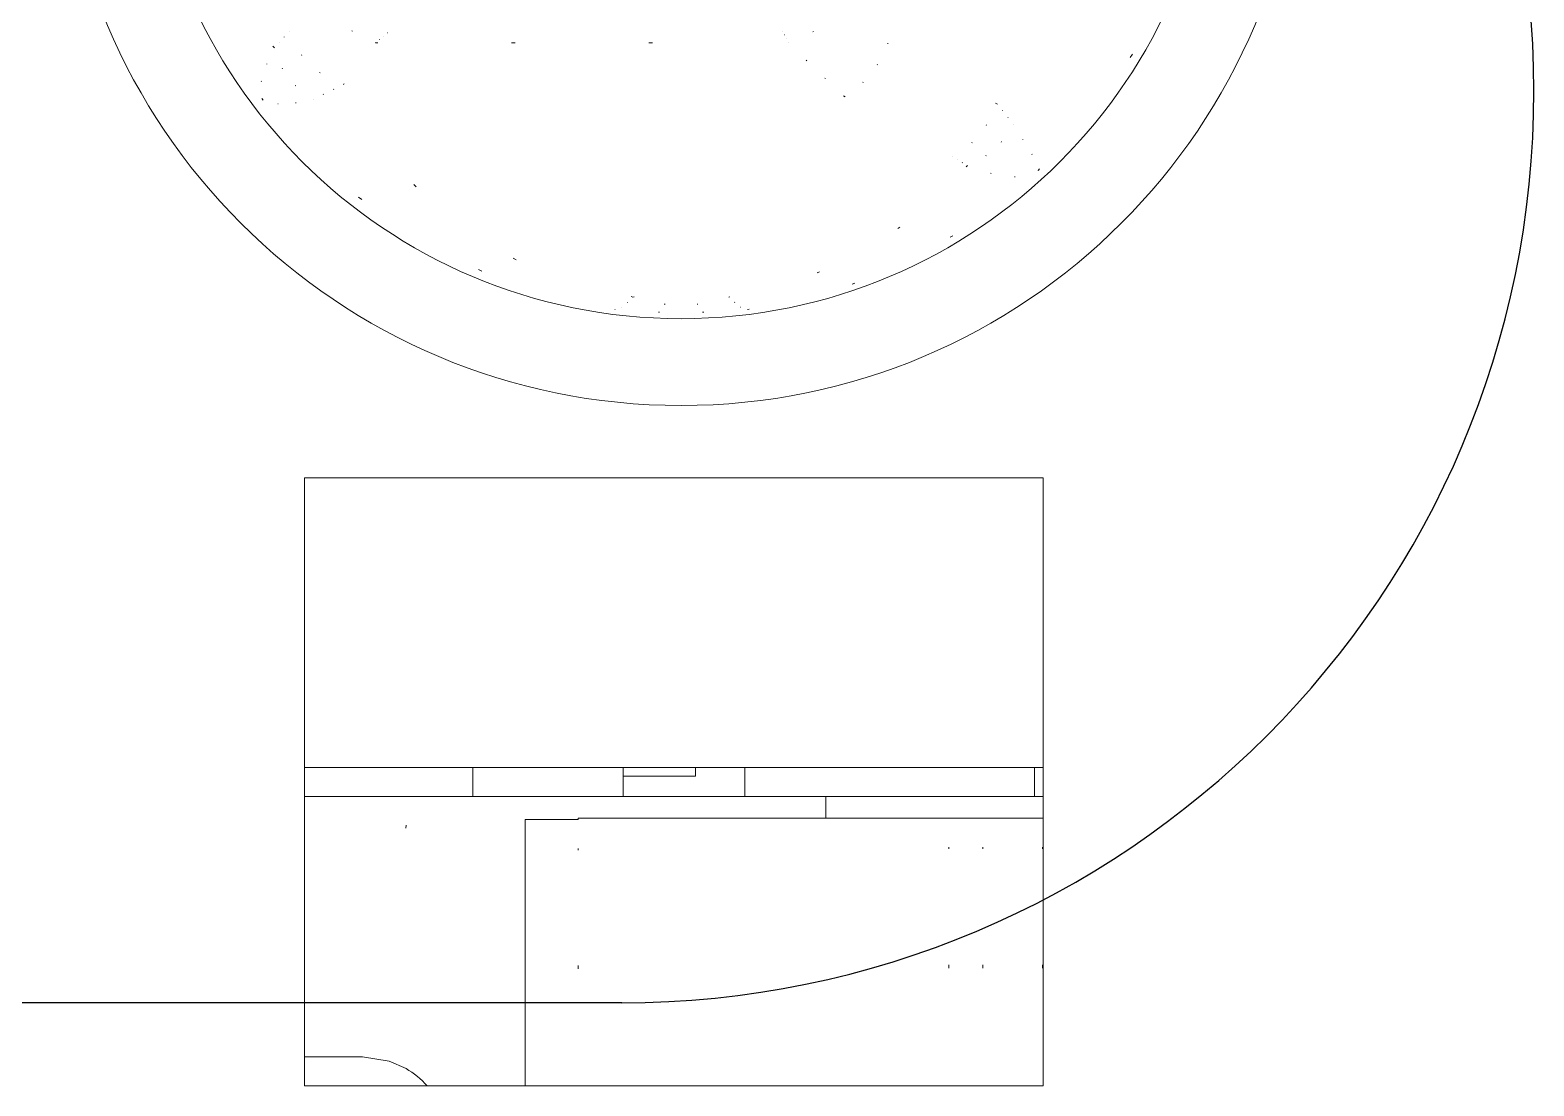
# Model space of a CAD drawing. Header units: inches. Extents: x 17 to 3130, y 15 to 659.
# Drawn here: x 1924.12 to 1929.31, y 233.11 to 236.76 of the extents above; entities that cross this region are included whole.
import ezdxf

# ---------------------------------------------------------------- set-up
doc = ezdxf.new("R2010")
doc.units = ezdxf.units.IN
doc.header["$MEASUREMENT"] = 0
doc.layers.add('Ebene 1', color=7, linetype='Continuous')

msp = doc.modelspace()

# ---------------------------------------------------------------- linework, layer by layer
at = {"color": 7, "linetype": 'Continuous', "lineweight": 25}
msp.add_line((1926.16321, 233.39604), (1907.46321, 233.39604), dxfattribs=at)
msp.add_arc((1926.16321, 236.54604), 3.15, 270, 90, dxfattribs=at)
at = {"layer": 'Ebene 1', "lineweight": 9}
for points in [[(1926.36809, 239.75921), (1925.18069, 239.75911), (1924.21809, 238.79661), (1924.21809, 237.60921), (1924.21809, 237.60921), (1924.21809, 236.42171), (1925.18069, 235.45921), (1926.36809, 235.45921), (1926.36809, 235.45921), (1927.55549, 235.45921), (1928.51809, 236.42171), (1928.51809, 237.60921), (1928.51809, 237.60921), (1928.51809, 238.79651), (1927.55549, 239.75911), (1926.36809, 239.75921)], [(1926.36809, 239.45921), (1925.34639, 239.45921), (1924.51799, 238.63091), (1924.51799, 237.60921), (1924.51799, 237.60921), (1924.51799, 236.58741), (1925.34639, 235.75921), (1926.36809, 235.75921), (1926.36809, 235.75921), (1927.38979, 235.75921), (1928.21799, 236.58741), (1928.21809, 237.60921), (1928.21809, 237.60921), (1928.21809, 238.63101), (1927.38979, 239.45921), (1926.36809, 239.45921)]]:
    msp.add_open_spline(points, degree=3, knots=[0, 0, 0, 0, 0.25, 0.25, 0.25, 0.25, 0.5, 0.5, 0.5, 0.5, 0.75, 0.75, 0.75, 0.75, 1, 1, 1, 1], dxfattribs=at)
at = {"layer": 'Ebene 1', "color": 3, "lineweight": 9}
for points in [[(1924.98049, 236.71411), (1924.98049, 236.71411), (1924.97999, 236.71371), (1924.97999, 236.71371)], [(1924.99769, 236.73221), (1924.99769, 236.73221), (1924.99719, 236.73181), (1924.99719, 236.73181)], [(1925.01469, 236.75011), (1925.01469, 236.75011), (1925.01449, 236.74981), (1925.01449, 236.74981)], [(1925.23069, 236.75331), (1925.23069, 236.75331), (1925.23069, 236.75331), (1925.23069, 236.75331)], [(1925.23299, 236.75221), (1925.23299, 236.75221), (1925.23069, 236.75331), (1925.23069, 236.75331)], [(1925.31289, 236.71281), (1925.31289, 236.71281), (1925.31289, 236.71281), (1925.31289, 236.71281)], [(1925.31389, 236.71221), (1925.31389, 236.71221), (1925.31289, 236.71281), (1925.31289, 236.71281)], [(1925.31389, 236.71221), (1925.31389, 236.71221), (1925.31389, 236.71221), (1925.31389, 236.71221)], [(1925.31389, 236.71221), (1925.31389, 236.71221), (1925.32039, 236.71221), (1925.32039, 236.71221)], [(1925.32539, 236.72361), (1925.32539, 236.72361), (1925.32539, 236.72361), (1925.32539, 236.72361)], [(1925.32639, 236.72301), (1925.32639, 236.72301), (1925.32539, 236.72361), (1925.32539, 236.72361)], [(1925.32639, 236.72301), (1925.32639, 236.72301), (1925.32669, 236.72321), (1925.32669, 236.72321)], [(1925.34049, 236.73461), (1925.34049, 236.73461), (1925.34079, 236.73481), (1925.34079, 236.73481)], [(1925.35459, 236.74621), (1925.35459, 236.74621), (1925.35499, 236.74651), (1925.35499, 236.74651)], [(1925.78189, 236.71221), (1925.78189, 236.71221), (1925.78189, 236.71221), (1925.78189, 236.71221)], [(1925.78189, 236.71221), (1925.78189, 236.71221), (1925.79479, 236.71221), (1925.79479, 236.71221)], [(1926.25649, 236.71221), (1926.25649, 236.71221), (1926.25649, 236.71221), (1926.25649, 236.71221)], [(1926.25649, 236.71221), (1926.25649, 236.71221), (1926.26929, 236.71221), (1926.26929, 236.71221)], [(1926.71799, 236.75281), (1926.71799, 236.75281), (1926.71799, 236.75281), (1926.71799, 236.75281)], [(1926.71799, 236.75281), (1926.71799, 236.75281), (1926.71829, 236.75261), (1926.71829, 236.75261)], [(1926.72449, 236.73951), (1926.72449, 236.73951), (1926.72449, 236.73951), (1926.72449, 236.73951)], [(1926.72449, 236.73951), (1926.72449, 236.73951), (1926.72469, 236.73921), (1926.72469, 236.73921)], [(1926.73089, 236.72601), (1926.73089, 236.72601), (1926.73089, 236.72601), (1926.73089, 236.72601)], [(1926.73089, 236.72601), (1926.73089, 236.72601), (1926.73109, 236.72561), (1926.73109, 236.72561)], [(1926.73729, 236.71221), (1926.73729, 236.71221), (1926.73729, 236.71221), (1926.73729, 236.71221)], [(1926.73729, 236.71221), (1926.73729, 236.71221), (1926.73819, 236.71141), (1926.73819, 236.71141)], [(1926.82489, 236.75071), (1926.82489, 236.75071), (1926.82249, 236.74981), (1926.82249, 236.74981)], [(1924.95829, 236.70101), (1924.95829, 236.70101), (1924.95829, 236.70101), (1924.95829, 236.70101)], [(1924.96289, 236.69581), (1924.96289, 236.69581), (1924.95829, 236.70101), (1924.95829, 236.70101)], [(1924.96289, 236.69581), (1924.96289, 236.69581), (1924.96269, 236.69501), (1924.96269, 236.69501)], [(1924.96289, 236.69581), (1924.96289, 236.69581), (1924.96289, 236.69581), (1924.96289, 236.69581)], [(1924.96289, 236.69581), (1924.96289, 236.69581), (1924.96339, 236.69481), (1924.96339, 236.69481)], [(1925.05709, 236.67041), (1925.05709, 236.67041), (1925.05709, 236.67041), (1925.05709, 236.67041)], [(1925.05819, 236.66811), (1925.05819, 236.66811), (1925.05709, 236.67041), (1925.05709, 236.67041)], [(1927.08189, 236.71041), (1927.08189, 236.71041), (1927.08189, 236.71041), (1927.08189, 236.71041)], [(1927.08249, 236.70961), (1927.08249, 236.70961), (1927.08189, 236.71041), (1927.08189, 236.71041)], [(1927.08249, 236.70961), (1927.08249, 236.70961), (1927.08199, 236.70861), (1927.08199, 236.70861)], [(1927.91919, 236.66151), (1927.91919, 236.66151), (1927.92689, 236.67311), (1927.92689, 236.67311)], [(1924.93749, 236.63991), (1924.93749, 236.63991), (1924.93699, 236.63821), (1924.93699, 236.63821)], [(1924.99089, 236.62441), (1924.99089, 236.62441), (1924.99089, 236.62441), (1924.99089, 236.62441)], [(1924.99089, 236.62441), (1924.99089, 236.62441), (1924.99159, 236.62251), (1924.99159, 236.62251)], [(1925.11959, 236.60991), (1925.11959, 236.60991), (1925.11959, 236.60991), (1925.11959, 236.60991)], [(1925.12189, 236.60871), (1925.12189, 236.60871), (1925.11959, 236.60991), (1925.11959, 236.60991)], [(1926.80049, 236.65181), (1926.80049, 236.65181), (1926.80049, 236.65181), (1926.80049, 236.65181)], [(1926.80049, 236.65181), (1926.80049, 236.65181), (1926.80219, 236.65011), (1926.80219, 236.65011)], [(1927.04639, 236.63771), (1927.04639, 236.63771), (1927.04539, 236.63571), (1927.04539, 236.63571)], [(1924.91889, 236.58001), (1924.91889, 236.58001), (1924.91839, 236.57841), (1924.91839, 236.57841)], [(1925.03539, 236.56441), (1925.03539, 236.56441), (1925.03539, 236.56441), (1925.03539, 236.56441)], [(1925.03539, 236.56441), (1925.03539, 236.56441), (1925.03709, 236.56301), (1925.03709, 236.56301)], [(1925.20169, 236.56941), (1925.20169, 236.56941), (1925.20169, 236.56941), (1925.20169, 236.56941)], [(1925.20279, 236.56881), (1925.20279, 236.56881), (1925.20169, 236.56941), (1925.20169, 236.56941)], [(1925.20279, 236.56881), (1925.20279, 236.56881), (1925.20229, 236.56861), (1925.20229, 236.56861)], [(1925.20279, 236.56881), (1925.20279, 236.56881), (1925.20429, 236.57081), (1925.20429, 236.57081)], [(1926.86459, 236.59051), (1926.86459, 236.59051), (1926.86459, 236.59051), (1926.86459, 236.59051)], [(1926.86459, 236.59051), (1926.86459, 236.59051), (1926.86629, 236.58881), (1926.86629, 236.58881)], [(1926.99699, 236.57581), (1926.99699, 236.57581), (1926.99519, 236.57461), (1926.99519, 236.57461)], [(1924.91999, 236.51921), (1924.91999, 236.51921), (1924.91999, 236.51921), (1924.91999, 236.51921)], [(1924.91999, 236.51921), (1924.91999, 236.51921), (1924.92439, 236.51421), (1924.92439, 236.51421)], [(1925.03849, 236.50521), (1925.03849, 236.50521), (1925.03679, 236.50521), (1925.03679, 236.50521)], [(1925.09789, 236.51641), (1925.09789, 236.51641), (1925.09709, 236.51621), (1925.09709, 236.51621)], [(1925.13339, 236.53421), (1925.13339, 236.53421), (1925.13239, 236.53361), (1925.13239, 236.53361)], [(1925.16839, 236.55161), (1925.16839, 236.55161), (1925.16739, 236.55111), (1925.16739, 236.55111)], [(1926.92949, 236.52841), (1926.92949, 236.52841), (1926.92949, 236.52841), (1926.92949, 236.52841)], [(1926.92949, 236.52841), (1926.92949, 236.52841), (1926.93459, 236.52551), (1926.93459, 236.52551)], [(1924.97699, 236.50181), (1924.97699, 236.50181), (1924.97529, 236.50171), (1924.97529, 236.50171)], [(1927.45409, 236.50381), (1927.45409, 236.50381), (1927.45409, 236.50381), (1927.45409, 236.50381)], [(1927.45919, 236.50101), (1927.45919, 236.50101), (1927.45409, 236.50381), (1927.45409, 236.50381)], [(1927.45919, 236.50101), (1927.45919, 236.50101), (1927.45869, 236.49991), (1927.45869, 236.49991)], [(1927.47789, 236.47781), (1927.47789, 236.47781), (1927.47789, 236.47781), (1927.47789, 236.47781)], [(1927.47829, 236.47701), (1927.47829, 236.47701), (1927.47789, 236.47781), (1927.47789, 236.47781)], [(1927.49679, 236.45421), (1927.49679, 236.45421), (1927.49679, 236.45421), (1927.49679, 236.45421)], [(1927.49739, 236.45361), (1927.49739, 236.45361), (1927.49679, 236.45421), (1927.49679, 236.45421)], [(1927.42309, 236.42911), (1927.42309, 236.42911), (1927.42209, 236.42701), (1927.42209, 236.42701)], [(1927.51589, 236.43081), (1927.51589, 236.43081), (1927.51589, 236.43081), (1927.51589, 236.43081)], [(1927.51609, 236.43061), (1927.51609, 236.43061), (1927.51589, 236.43081), (1927.51589, 236.43081)], [(1927.37369, 236.36721), (1927.37369, 236.36721), (1927.37179, 236.36601), (1927.37179, 236.36601)], [(1927.47319, 236.36941), (1927.47319, 236.36941), (1927.47439, 236.37101), (1927.47439, 236.37101)], [(1927.54779, 236.37961), (1927.54779, 236.37961), (1927.54779, 236.37961), (1927.54779, 236.37961)], [(1927.54869, 236.37831), (1927.54869, 236.37831), (1927.54779, 236.37961), (1927.54779, 236.37961)], [(1927.30609, 236.31961), (1927.30609, 236.31961), (1927.30609, 236.31961), (1927.30609, 236.31961)], [(1927.30609, 236.31961), (1927.30609, 236.31961), (1927.30639, 236.31951), (1927.30639, 236.31951)], [(1927.32249, 236.30901), (1927.32249, 236.30901), (1927.32249, 236.30901), (1927.32249, 236.30901)], [(1927.32249, 236.30901), (1927.32249, 236.30901), (1927.32299, 236.30871), (1927.32299, 236.30871)], [(1927.33909, 236.29831), (1927.33909, 236.29831), (1927.33909, 236.29831), (1927.33909, 236.29831)], [(1927.33909, 236.29831), (1927.33909, 236.29831), (1927.33959, 236.29801), (1927.33959, 236.29801)], [(1927.41999, 236.32141), (1927.41999, 236.32141), (1927.42179, 236.32241), (1927.42179, 236.32241)], [(1927.57929, 236.32781), (1927.57929, 236.32781), (1927.57929, 236.32781), (1927.57929, 236.32781)], [(1927.58009, 236.32641), (1927.58009, 236.32641), (1927.57929, 236.32781), (1927.57929, 236.32781)], [(1927.35589, 236.28731), (1927.35589, 236.28731), (1927.35269, 236.28421), (1927.35269, 236.28421)], [(1927.35589, 236.28731), (1927.35589, 236.28731), (1927.35679, 236.28781), (1927.35679, 236.28781)], [(1927.35589, 236.28731), (1927.35589, 236.28731), (1927.35589, 236.28731), (1927.35589, 236.28731)], [(1927.35589, 236.28731), (1927.35589, 236.28731), (1927.35699, 236.28701), (1927.35699, 236.28701)], [(1927.43619, 236.26161), (1927.43619, 236.26161), (1927.43619, 236.26161), (1927.43619, 236.26161)], [(1927.43619, 236.26161), (1927.43619, 236.26161), (1927.43849, 236.26091), (1927.43849, 236.26091)], [(1927.51959, 236.24861), (1927.51959, 236.24861), (1927.52189, 236.24871), (1927.52189, 236.24871)], [(1927.60089, 236.27141), (1927.60089, 236.27141), (1927.60569, 236.27651), (1927.60569, 236.27651)], [(1927.60089, 236.27141), (1927.60089, 236.27141), (1927.60129, 236.27221), (1927.60129, 236.27221)], [(1925.44569, 236.22301), (1925.44569, 236.22301), (1925.44569, 236.22301), (1925.44569, 236.22301)], [(1925.45349, 236.21421), (1925.45349, 236.21421), (1925.44569, 236.22301), (1925.44569, 236.22301)], [(1925.25459, 236.17901), (1925.25459, 236.17901), (1925.25459, 236.17901), (1925.25459, 236.17901)], [(1925.25459, 236.17901), (1925.25459, 236.17901), (1925.26499, 236.17091), (1925.26499, 236.17091)], [(1927.12389, 236.07541), (1927.12389, 236.07541), (1927.11679, 236.07061), (1927.11679, 236.07061)], [(1927.29769, 236.04041), (1927.29769, 236.04041), (1927.30649, 236.04541), (1927.30649, 236.04541)], [(1925.78819, 235.96801), (1925.78819, 235.96801), (1925.78819, 235.96801), (1925.78819, 235.96801)], [(1925.79889, 235.96301), (1925.79889, 235.96301), (1925.78819, 235.96801), (1925.78819, 235.96801)], [(1925.66829, 235.92951), (1925.66829, 235.92951), (1925.66829, 235.92951), (1925.66829, 235.92951)], [(1925.66829, 235.92951), (1925.66829, 235.92951), (1925.68019, 235.92381), (1925.68019, 235.92381)], [(1926.84579, 235.92101), (1926.84579, 235.92101), (1926.83789, 235.91761), (1926.83789, 235.91761)], [(1926.95849, 235.87841), (1926.95849, 235.87841), (1926.96799, 235.88231), (1926.96799, 235.88231)], [(1926.19559, 235.83541), (1926.19559, 235.83541), (1926.19559, 235.83541), (1926.19559, 235.83541)], [(1926.20119, 235.83401), (1926.20119, 235.83401), (1926.19559, 235.83541), (1926.19559, 235.83541)], [(1926.20119, 235.83401), (1926.20119, 235.83401), (1926.20099, 235.83381), (1926.20099, 235.83381)], [(1926.20119, 235.83401), (1926.20119, 235.83401), (1926.20579, 235.83411), (1926.20579, 235.83411)], [(1926.20119, 235.83401), (1926.20119, 235.83401), (1926.20119, 235.83401), (1926.20119, 235.83401)], [(1926.53489, 235.83411), (1926.53489, 235.83411), (1926.53349, 235.83381), (1926.53349, 235.83381)], [(1926.53489, 235.83411), (1926.53489, 235.83411), (1926.53489, 235.83411), (1926.53489, 235.83411)], [(1926.53489, 235.83411), (1926.53489, 235.83411), (1926.53519, 235.83381), (1926.53519, 235.83381)], [(1926.13869, 235.79121), (1926.13869, 235.79121), (1926.13869, 235.79121), (1926.13869, 235.79121)], [(1926.13869, 235.79121), (1926.13869, 235.79121), (1926.14069, 235.79121), (1926.14069, 235.79121)], [(1926.16369, 235.79941), (1926.16369, 235.79941), (1926.16299, 235.79921), (1926.16299, 235.79921)], [(1926.18339, 235.81571), (1926.18339, 235.81571), (1926.18279, 235.81521), (1926.18279, 235.81521)], [(1926.28949, 235.78151), (1926.28949, 235.78151), (1926.28949, 235.78151), (1926.28949, 235.78151)], [(1926.28949, 235.78151), (1926.28949, 235.78151), (1926.29379, 235.78121), (1926.29379, 235.78121)], [(1926.30999, 235.80901), (1926.30999, 235.80901), (1926.30999, 235.80901), (1926.30999, 235.80901)], [(1926.31309, 235.80881), (1926.31309, 235.80881), (1926.30999, 235.80901), (1926.30999, 235.80901)], [(1926.42609, 235.80941), (1926.42609, 235.80941), (1926.42309, 235.80901), (1926.42309, 235.80901)], [(1926.44249, 235.78121), (1926.44249, 235.78121), (1926.44669, 235.78141), (1926.44669, 235.78141)], [(1926.55279, 235.81571), (1926.55279, 235.81571), (1926.55279, 235.81571), (1926.55279, 235.81571)], [(1926.55279, 235.81571), (1926.55279, 235.81571), (1926.55349, 235.81521), (1926.55349, 235.81521)], [(1926.57249, 235.79941), (1926.57249, 235.79941), (1926.57249, 235.79941), (1926.57249, 235.79941)], [(1926.57249, 235.79941), (1926.57249, 235.79941), (1926.57309, 235.79921), (1926.57309, 235.79921)], [(1926.59759, 235.79121), (1926.59759, 235.79121), (1926.60259, 235.79241), (1926.60259, 235.79241)], [(1925.41809, 234.00921), (1925.41809, 234.00921), (1925.41799, 233.99901), (1925.41799, 233.99901)], [(1925.41809, 234.00921), (1925.41809, 234.00921), (1925.41809, 234.00921), (1925.41809, 234.00921)], [(1926.01259, 233.92921), (1926.01259, 233.92921), (1926.01259, 233.92921), (1926.01259, 233.92921)], [(1926.01259, 233.92921), (1926.01259, 233.92921), (1926.01259, 233.92361), (1926.01259, 233.92361)], [(1927.29269, 233.93401), (1927.29269, 233.93401), (1927.29269, 233.93401), (1927.29269, 233.93401)], [(1927.29269, 233.93401), (1927.29269, 233.93401), (1927.29269, 233.92841), (1927.29269, 233.92841)], [(1927.40999, 233.93421), (1927.40999, 233.93421), (1927.40999, 233.93421), (1927.40999, 233.93421)], [(1927.40999, 233.93421), (1927.40999, 233.93421), (1927.40999, 233.92851), (1927.40999, 233.92851)], [(1927.61579, 233.93401), (1927.61579, 233.93401), (1927.61579, 233.93401), (1927.61579, 233.93401)], [(1927.61579, 233.93401), (1927.61579, 233.93401), (1927.61579, 233.92851), (1927.61579, 233.92851)], [(1926.01259, 233.52481), (1926.01259, 233.52481), (1926.01259, 233.52481), (1926.01259, 233.52481)], [(1926.01259, 233.52481), (1926.01259, 233.52481), (1926.01259, 233.51341), (1926.01259, 233.51341)], [(1927.29269, 233.52721), (1927.29269, 233.52721), (1927.29269, 233.52721), (1927.29269, 233.52721)], [(1927.29269, 233.52721), (1927.29269, 233.52721), (1927.29269, 233.51601), (1927.29269, 233.51601)], [(1927.40999, 233.52711), (1927.40999, 233.52711), (1927.40999, 233.52711), (1927.40999, 233.52711)], [(1927.40999, 233.52711), (1927.40999, 233.52711), (1927.40999, 233.51601), (1927.40999, 233.51601)], [(1927.61579, 233.52721), (1927.61579, 233.52721), (1927.61579, 233.52721), (1927.61579, 233.52721)], [(1927.61579, 233.52721), (1927.61579, 233.52721), (1927.61579, 233.51601), (1927.61579, 233.51601)]]:
    msp.add_open_spline(points, degree=3, dxfattribs=at)
at = {"layer": 'Ebene 1', "lineweight": 9}
for points in [[(1925.06809, 235.20911), (1925.06809, 235.20911), (1925.06809, 235.20911), (1925.06809, 235.20911)], [(1925.06809, 233.10911), (1925.06809, 233.10911), (1925.06809, 235.20911), (1925.06809, 235.20911)], [(1925.06809, 235.20911), (1925.06809, 235.20911), (1925.06809, 235.20911), (1925.06809, 235.20911)], [(1927.61799, 235.20911), (1927.61799, 235.20911), (1925.06809, 235.20911), (1925.06809, 235.20911)], [(1927.61799, 235.20911), (1927.61799, 235.20911), (1927.61799, 235.20911), (1927.61799, 235.20911)], [(1927.61809, 233.10901), (1927.61809, 233.10901), (1927.61799, 235.20911), (1927.61799, 235.20911)], [(1925.06809, 234.20921), (1925.06809, 234.20921), (1925.06809, 234.20921), (1925.06809, 234.20921)], [(1927.61809, 234.20911), (1927.61809, 234.20911), (1925.06809, 234.20921), (1925.06809, 234.20921)], [(1925.64839, 234.20911), (1925.64839, 234.20911), (1925.64839, 234.20911), (1925.64839, 234.20911)], [(1925.64849, 234.10911), (1925.64849, 234.10911), (1925.64839, 234.20911), (1925.64839, 234.20911)], [(1926.16809, 234.20911), (1926.16809, 234.20911), (1926.16809, 234.20911), (1926.16809, 234.20911)], [(1926.16809, 234.20911), (1926.16809, 234.20911), (1926.16809, 234.10911), (1926.16809, 234.10911)], [(1926.41809, 234.17911), (1926.41809, 234.17911), (1926.16809, 234.17901), (1926.16809, 234.17901)], [(1926.16809, 234.17901), (1926.16809, 234.17901), (1926.16809, 234.17901), (1926.16809, 234.17901)], [(1926.41809, 234.20911), (1926.41809, 234.20911), (1926.41809, 234.20911), (1926.41809, 234.20911)], [(1926.41809, 234.17911), (1926.41809, 234.17911), (1926.41809, 234.20911), (1926.41809, 234.20911)], [(1925.06809, 233.10911), (1925.06809, 233.10911), (1925.06809, 233.10911), (1925.06809, 233.10911)], [(1927.61809, 233.10901), (1927.61809, 233.10901), (1925.06809, 233.10911), (1925.06809, 233.10911)]]:
    msp.add_open_spline(points, degree=3, dxfattribs=at)
at = {"layer": 'Ebene 1', "color": 95, "lineweight": 9}
for points in [[(1926.58809, 234.20911), (1926.58809, 234.20911), (1926.58809, 234.20911), (1926.58809, 234.20911)], [(1926.58809, 234.10921), (1926.58809, 234.10921), (1926.58809, 234.20911), (1926.58809, 234.20911)], [(1927.58809, 234.20921), (1927.58809, 234.20921), (1927.58809, 234.20921), (1927.58809, 234.20921)], [(1927.58809, 234.10921), (1927.58809, 234.10921), (1927.58809, 234.20921), (1927.58809, 234.20921)]]:
    msp.add_open_spline(points, degree=3, dxfattribs=at)
at = {"layer": 'Ebene 1', "color": 30, "lineweight": 9}
for points in [[(1925.06809, 234.10911), (1925.06809, 234.10911), (1925.06809, 234.10911), (1925.06809, 234.10911)], [(1925.23689, 234.10911), (1925.23689, 234.10911), (1925.06809, 234.10911), (1925.06809, 234.10911)], [(1925.23689, 234.10911), (1925.23689, 234.10911), (1925.23689, 234.10911), (1925.23689, 234.10911)], [(1925.41809, 234.10911), (1925.41809, 234.10911), (1925.23689, 234.10911), (1925.23689, 234.10911)], [(1925.41809, 234.10911), (1925.41809, 234.10911), (1925.41809, 234.10911), (1925.41809, 234.10911)], [(1925.41809, 234.10911), (1925.41809, 234.10911), (1926.56809, 234.10901), (1926.56809, 234.10901)], [(1926.56809, 234.10901), (1926.56809, 234.10901), (1926.78019, 234.10911), (1926.78019, 234.10911)], [(1926.56809, 234.10901), (1926.56809, 234.10901), (1926.56809, 234.10901), (1926.56809, 234.10901)], [(1926.78019, 234.10911), (1926.78019, 234.10911), (1926.78019, 234.10911), (1926.78019, 234.10911)], [(1926.78019, 234.10911), (1926.78019, 234.10911), (1926.86809, 234.10911), (1926.86809, 234.10911)], [(1926.86809, 234.10911), (1926.86809, 234.10911), (1926.86809, 234.10911), (1926.86809, 234.10911)], [(1926.92129, 234.10911), (1926.92129, 234.10911), (1926.86809, 234.10911), (1926.86809, 234.10911)], [(1926.86809, 234.10911), (1926.86809, 234.10911), (1926.86809, 234.10911), (1926.86809, 234.10911)], [(1926.86809, 234.03421), (1926.86809, 234.03421), (1926.86809, 234.10911), (1926.86809, 234.10911)], [(1926.92129, 234.10911), (1926.92129, 234.10911), (1926.92129, 234.10911), (1926.92129, 234.10911)], [(1927.07309, 234.10911), (1927.07309, 234.10911), (1926.92129, 234.10911), (1926.92129, 234.10911)], [(1927.07309, 234.10911), (1927.07309, 234.10911), (1927.07309, 234.10911), (1927.07309, 234.10911)], [(1927.30019, 234.10911), (1927.30019, 234.10911), (1927.07309, 234.10911), (1927.07309, 234.10911)], [(1927.30019, 234.10911), (1927.30019, 234.10911), (1927.30019, 234.10911), (1927.30019, 234.10911)], [(1927.56809, 234.10911), (1927.56809, 234.10911), (1927.30019, 234.10911), (1927.30019, 234.10911)], [(1927.61809, 234.10921), (1927.61809, 234.10921), (1927.56809, 234.10911), (1927.56809, 234.10911)], [(1927.56809, 234.10911), (1927.56809, 234.10911), (1927.56809, 234.10911), (1927.56809, 234.10911)], [(1925.06809, 233.20921), (1925.06809, 233.20921), (1925.06809, 233.20921), (1925.06809, 233.20921)], [(1925.16509, 233.20921), (1925.16509, 233.20921), (1925.06809, 233.20921), (1925.06809, 233.20921)], [(1925.16509, 233.20921), (1925.16509, 233.20921), (1925.16509, 233.20921), (1925.16509, 233.20921)], [(1925.26799, 233.20921), (1925.26799, 233.20921), (1925.16509, 233.20921), (1925.16509, 233.20921)], [(1925.26799, 233.20921), (1925.26799, 233.20921), (1925.26799, 233.20921), (1925.26799, 233.20921)], [(1925.26799, 233.20921), (1925.26799, 233.20921), (1925.36029, 233.19461), (1925.36029, 233.19461)], [(1925.36029, 233.19461), (1925.36029, 233.19461), (1925.36029, 233.19461), (1925.36029, 233.19461)], [(1925.36029, 233.19461), (1925.36029, 233.19461), (1925.41809, 233.16901), (1925.41809, 233.16901)], [(1925.49169, 233.10911), (1925.47039, 233.13281), (1925.44569, 233.15301), (1925.41809, 233.16901)]]:
    msp.add_open_spline(points, degree=3, dxfattribs=at)
at = {"layer": 'Ebene 1', "color": 253, "lineweight": 9}
for points in [[(1925.82929, 234.02921), (1925.82929, 234.02921), (1925.82929, 234.02921), (1925.82929, 234.02921)], [(1925.82929, 234.02921), (1925.82929, 234.02921), (1925.82939, 233.10911), (1925.82939, 233.10911)], [(1925.82929, 234.02921), (1925.82929, 234.02921), (1925.82929, 234.02921), (1925.82929, 234.02921)], [(1925.82929, 234.02921), (1925.82929, 234.02921), (1925.87699, 234.02921), (1925.87699, 234.02921)], [(1925.87699, 234.02921), (1925.87699, 234.02921), (1925.87699, 234.02921), (1925.87699, 234.02921)], [(1925.87699, 234.02921), (1925.87699, 234.02921), (1926.01259, 234.02921), (1926.01259, 234.02921)], [(1926.01259, 234.03421), (1926.01259, 234.03421), (1926.01259, 234.03421), (1926.01259, 234.03421)], [(1927.29269, 234.03421), (1927.29269, 234.03421), (1926.01259, 234.03421), (1926.01259, 234.03421)], [(1926.01259, 234.03421), (1926.01259, 234.03421), (1926.01259, 234.03421), (1926.01259, 234.03421)], [(1926.01259, 234.03421), (1926.01259, 234.03421), (1926.01259, 234.02921), (1926.01259, 234.02921)], [(1927.29269, 234.03421), (1927.29269, 234.03421), (1927.29269, 234.03421), (1927.29269, 234.03421)], [(1927.36969, 234.03421), (1927.36969, 234.03421), (1927.29269, 234.03421), (1927.29269, 234.03421)], [(1927.36969, 234.03421), (1927.36969, 234.03421), (1927.36969, 234.03421), (1927.36969, 234.03421)], [(1927.40999, 234.03421), (1927.40999, 234.03421), (1927.36969, 234.03421), (1927.36969, 234.03421)], [(1927.40999, 234.03421), (1927.40999, 234.03421), (1927.40999, 234.03421), (1927.40999, 234.03421)], [(1927.40999, 234.03421), (1927.40999, 234.03421), (1927.61579, 234.03421), (1927.61579, 234.03421)], [(1927.61579, 234.03421), (1927.61579, 234.03421), (1927.61579, 234.03421), (1927.61579, 234.03421)], [(1927.61579, 234.03421), (1927.61579, 234.03421), (1927.61699, 234.03421), (1927.61699, 234.03421)], [(1927.61699, 234.03421), (1927.61699, 234.03421), (1927.61699, 234.03421), (1927.61699, 234.03421)], [(1927.61699, 234.03421), (1927.61699, 234.03421), (1927.61809, 234.03421), (1927.61809, 234.03421)]]:
    msp.add_open_spline(points, degree=3, dxfattribs=at)

doc.saveas('drawing.dxf')
